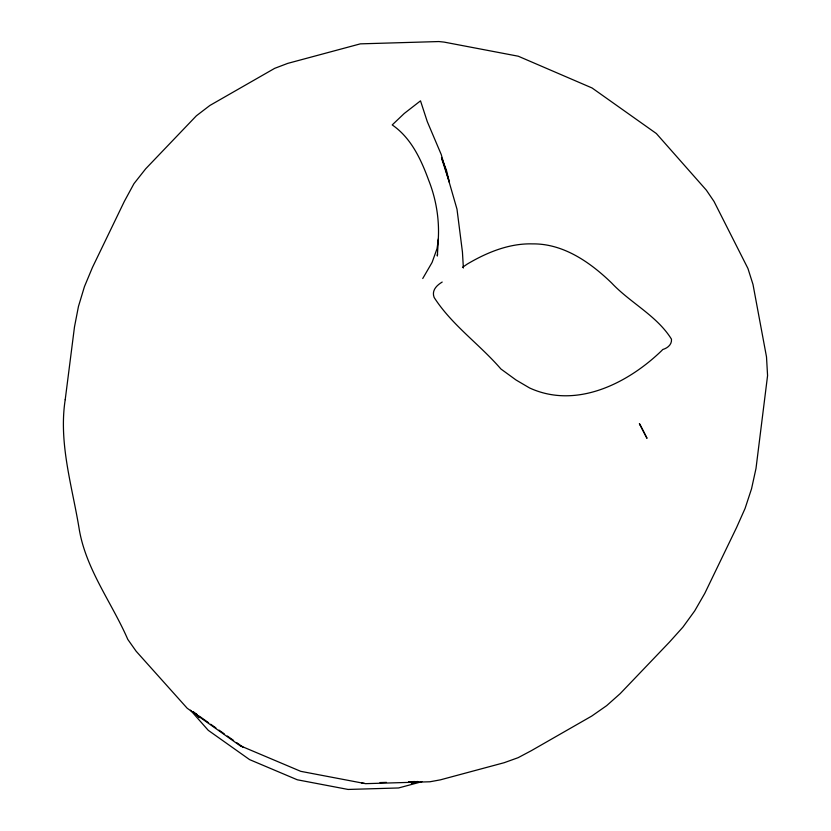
<?xml version="1.0" encoding="UTF-8"?>
<svg xmlns="http://www.w3.org/2000/svg" width="831" height="831" viewBox="0 0 831 831"><rect width="100%" height="100%" fill="white"/><g stroke="black" fill="none" stroke-linecap="round" stroke-linejoin="round"><path stroke-width="1.25" d="M438.197 240.585C439.63 220.153 436.223 199.232 428.661 180.213C421.005 159.323 411.116 137.936 392.222 124.92L404.24 113.483L420.507 100.842L427.29 121.648L441.199 154.431L456.988 209.183L462.441 252.022L463.376 268.008M438.353 240.003L437.324 256.021L437.553 254.006M438.425 238.726L437.064 248.552L432.089 262.43L422.75 278.51M442.196 282.052C436.67 285.345 431.476 290.455 434.114 297.405C451.752 325.004 479.612 344.273 500.896 368.974L516.061 380.016L529.565 387.952C576.236 409.403 627.706 383.455 661.611 350.713L662.774 349.498C667.438 348.168 672.05 344.574 671.469 339.162C656.926 315.697 630.324 302.91 611.637 282.987C590.353 262.419 563.48 243.514 532.588 243.888C509.299 243.203 486.945 252.416 467.24 264.081L462.483 267.364M417.453 781.441L411.314 783.082L418.149 781.639M421.899 781.691L398.558 787.965L348.096 789.45L297.28 779.779L249.58 759.607L208.249 730.314L190.476 710.183M380.016 782.573L386.498 782.387M408.54 781.732L415.022 781.545M361.869 783.114L364.331 783.353M240.98 745.989L242.922 747.079L236.69 742.654M197.176 714.65L193.021 711.71L194.786 713.05M199.253 716.125L208.612 722.762M210.69 724.237L215.894 727.914M219.01 730.127L224.214 733.815M227.33 736.027L233.573 740.442M196.469 714.483L199.575 717.652L196.209 713.839M441.479 157.558L446.403 170.095L449.353 182.166L441.791 159.001M65.213 399.669C58.419 443.598 72.432 486.852 79.319 529.804C86.237 569.786 111.936 602.89 127.808 639.434L136.139 651.234L187.204 708.261L239.92 745.615L300.749 771.334L365.547 783.664L429.887 781.774L440.326 779.862L504.147 762.713L518.129 757.685L531.3 750.694L591.786 716.042L606.63 705.675L620.175 693.646L669.433 642.134L682.926 627.125L694.716 610.868L704.761 593.417L736.598 527.477L745.075 508.447L751.546 488.763L755.992 468.497L767.574 375.612L766.504 356.894L752.99 284.42L747.931 268.465L714.006 201.424L706.371 190.185L656.355 133.531L592.056 87.972L518.264 56.217L444.107 42.101L438.83 41.55L360.342 43.856L287.755 63.374L274.687 68.339L209.89 105.464L196.376 115.8L145.674 168.818L133.957 183.672L124.338 201.393L92.428 267.478L84.43 286.664L78.446 306.494L74.489 326.895L65.213 399.669M640.379 425.327L639.392 423.633L647.006 438.321L640.379 425.327"/></g></svg>
